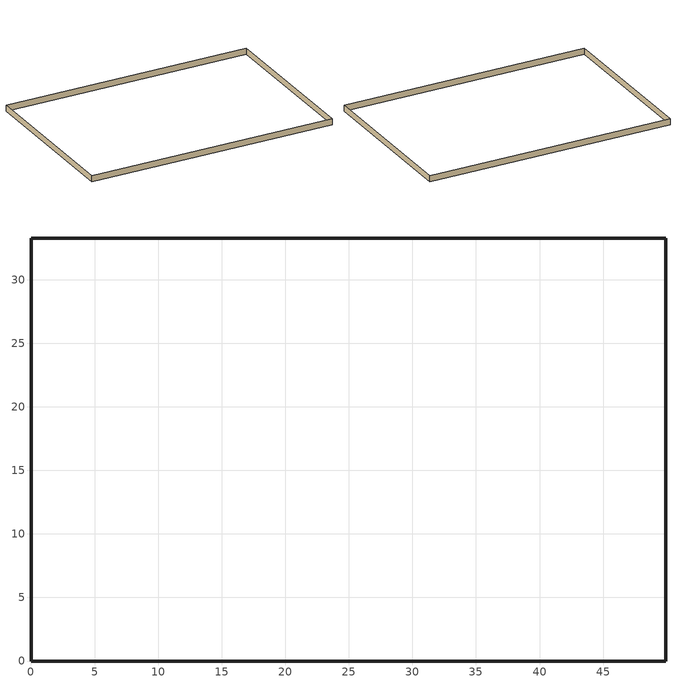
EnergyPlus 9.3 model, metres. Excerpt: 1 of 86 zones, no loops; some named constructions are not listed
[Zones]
FirstFloor_Plenum ZN
 wall outside (nonres_ext_wall): 49.91,0 49.91,33.27 0,33.27 0,0 49.91,0 z2.74:3.96
[Schedule:Compact]
OpenOffice_Mid_4 ZN Occupancy Schedule: Through: 12/31, For: Monday, Until: 07:00, 0, Until: 07:20, 0, Until: 07:40, 0, Until: 08:00, 0.222, Until: 08:20, 0.889, Until: 08:40, 0.889, Until: 09:00, 0.889, Until: 09:20, 1, Until: 09:40, 0.889, Until: 10:00, 0.889, Until: 10:20, 0.778, Until: 10:40, 0.667, Until: 11:00, 0.667, Until: 11:20, 0.778, Until: 11:40, 0.778, Until: 12:00, 0.889, Until: 12:20, 0.889, Until: 12:40, 0.667, Until: 13:00, 0.444, Until: 13:20, 0.444, Until: 13:40, 0.333, Until: 14:00, 0.667, Until: 14:20, 0.778, Until: 14:40, 0.889, Until: 15:00, 0.889, Until: 15:20, 0.778, Until: 15:40, 0.778, Until: 16:00, 0.667, Until: 16:20, 0.556, Until: 16:40, 0.889, Until: 17:00, 0.889, Until: 17:20, 0.778, Until: 17:40, 0.444, Until: 18:00, 0.333, Until: 18:20, 0.222, Until: 18:40, 0.222, Until: 19:00, 0.111, Until: 19:20, 0, Until: 19:40, 0, Until: 20:00, 0, Until: 20:20, 0, Until: 20:40, 0, Until: 21:00, 0, Until: 24:00, 0, For: Tuesday, Until: 07:00, 0, Until: 07:20, 0, Until: 07:40, 0.222, Until: 08:00, 0.667, Until: 08:20, 0.889, Until: 08:40, 0.778, Until: 09:00, 0.778, Until: 09:20, 0.778, Until: 09:40, 0.778, Until: 10:00, 0.889, Until: 10:20, 1, Until: 10:40, 0.889, Until: 11:00, 0.889, Until: 11:20, 0.889, Until: 11:40, 0.889, Until: 12:00, 0.889, Until: 12:20, 0.889, Until: 12:40, 0.667, Until: 13:00, 0.444, Until: 13:20, 0.444, Until: 13:40, 0.667, Until: 14:00, 0.667, Until: 14:20, 0.778, Until: 14:40, 0.667, Until: 15:00, 0.667, Until: 15:20, 0.667, Until: 15:40, 1, Until: 16:00, 0.778, Until: 16:20, 0.556, Until: 16:40, 0.556, Until: 17:00, 0.556, Until: 17:20, 0.556, Until: 17:40, 0.667, Until: 18:00, 0.667, Until: 18:20, 0.444, Until: 18:40, 0.111, Until: 19:00, 0, Until: 19:20, 0, Until: 19:40, 0, Until: 20:00, 0, Until: 20:20, 0, Until: 20:40, 0, Until: 21:00, 0, Until: 24:00, 0, For: Wednesday, Until: 07:00, 0, Until: 07:20, 0, Until: 07:40, 0.111, Until: 08:00, 0.333, Until: 08:20, 0.444, Until: 08:40, 0.889, Until: 09:00, 0.778, Until: 09:20, 0.667, Until: 09:40, 0.556, Until: 10:00, 0.667, Until: 10:20, 0.667, Until: 10:40, 0.778, Until: 11:00, 0.889, Until: 11:20, 0.889, Until: 11:40, 0.889, Until: 12:00, 0.889, Until: 12:20, 0.778, Until: 12:40, 0.667, Until: 13:00, 0.556, Until: 13:20, 0.444, Until: 13:40, 0.444, Until: 14:00, 0.667, Until: 14:20, 0.889, Until: 14:40, 0.889, Until: 15:00, 0.889, Until: 15:20, 0.889, Until: 15:40, 0.667, Until: 16:00, 0.667, Until: 16:20, 0.778, Until: 16:40, 0.778, Until: 17:00, 0.778, Until: 17:20, 0.778, Until: 17:40, 0.778, Until: 18:00, 0.667, Until: 18:20, 0.556, Until: 18:40, 0.222, Until: 19:00, 0.222, Until: 19:20, 0, Until: 19:40, 0, Until: 20:00, 0, Until: 20:20, 0, Until: 20:40, 0, Until: 21:00, 0, Until: 24:00, 0, For: Thursday, Until: 07:00, 0, Until: 07:20, 0, Until: 07:40, 0.222, Until: 08:00, 0.333, Until: 08:20, 0.556, Until: 08:40, 0.667, Until: 09:00, 0.778, Until: 09:20, 0.778, Until: 09:40, 0.889, Until: 10:00, 0.889, Until: 10:20, 0.778, Until: 10:40, 0.778, Until: 11:00, 0.778, Until: 11:20, 0.778, Until: 11:40, 1, Until: 12:00, 1, Until: 12:20, 1, Until: 12:40, 0.778, Until: 13:00, 0.556, Until: 13:20, 0.444, Until: 13:40, 0.444, Until: 14:00, 0.444, Until: 14:20, 0.667, Until: 14:40, 0.444, Until: 15:00, 0.667, Until: 15:20, 1, Until: 15:40, 1, Until: 16:00, 0.889, Until: 16:20, 0.889, Until: 16:40, 1, Until: 17:00, 1, Until: 17:20, 1, Until: 17:40, 0.778, Until: 18:00, 0.667, Until: 18:20, 0.556, Until: 18:40, 0.222, Until: 19:00, 0, Until: 19:20, 0, Until: 19:40, 0, Until: 20:00, 0, Until: 20:20, 0, Until: 20:40, 0, Until: 21:00, 0, Until: 24:00, 0, For: Friday, Until: 07:00, 0, Until: 07:20, 0, Until: 07:40, 0, Until: 08:00, 0.222, Until: 08:20, 0.222, Until: 08:40, 0.444, Until: 09:00, 0.444, Until: 09:20, 0.444, Until: 09:40, 0.444, Until: 10:00, 0.444, Until: 10:20, 0.444, Until: 10:40, 0.444, Until: 11:00, 0.444, Until: 11:20, 0.444, Until: 11:40, 0.444, Until: 12:00, 0.444, Until: 12:20, 0.444, Until: 12:40, 0.333, Until: 13:00, 0.222, Until: 13:20, 0, Until: 13:40, 0.111, Until: 14:00, 0.333, Until: 14:20, 0.333, Until: 14:40, 0.444, Until: 15:00, 0.444, Until: 15:20, 0.444, Until: 15:40, 0.444, Until: 16:00, 0.444, Until: 16:20, 0.444, Until: 16:40, 0.444, Until: 17:00, 0.444, Until: 17:20, 0.444, Until: 17:40, 0.444, Until: 18:00, 0.444, Until: 18:20, 0.333, Until: 18:40, 0.222, Until: 19:00, 0.222, Until: 19:20, 0, Until: 19:40, 0, Until: 20:00, 0, Until: 20:20, 0, Until: 20:40, 0, Until: 21:00, 0, Until: 24:00, 0, For: Saturday, Until: 07:00, 0, Until: 07:20, 0, Until: 07:40, 0, Until: 08:00, 0, Until: 08:20, 0.111, Until: 08:40, 0.111, Until: 09:00, 0.111, Until: 09:20, 0.111, Until: 09:40, 0.111, Until: 10:00, 0.111, Until: 10:20, 0.111, Until: 10:40, 0.111, Until: 11:00, 0.111, Until: 11:20, 0.111, Until: 11:40, 0.111, Until: 12:00, 0, Until: 12:20, 0, Until: 12:40, 0, Until: 13:00, 0, Until: 13:20, 0.111, Until: 13:40, 0, Until: 14:00, 0, Until: 14:20, 0, Until: 14:40, 0, Until: 15:00, 0, Until: 15:20, 0, Until: 15:40, 0, Until: 16:00, 0, Until: 24:00, 0, For: Sunday WinterDesignDay Holiday CustomDay1 CustomDay2, Until: 24:00, 0, For: SummerDesignDay, Until: 06:00, 0, Until: 22:00, 1, Until: 24:00, 0.05
OpenOffice_Top_1 ZN Occupancy Schedule: Through: 12/31, For: Monday, Until: 07:00, 0, Until: 07:20, 0, Until: 07:40, 0, Until: 08:00, 0.2, Until: 08:20, 0.8, Until: 08:40, 1, Until: 09:00, 0.9, Until: 09:20, 0.8, Until: 09:40, 0.8, Until: 10:00, 0.8, Until: 10:20, 0.7, Until: 10:40, 0.6, Until: 11:00, 0.6, Until: 11:20, 0.6, Until: 11:40, 0.8, Until: 12:00, 0.9, Until: 12:20, 1, Until: 12:40, 0.6, Until: 13:00, 0.4, Until: 13:20, 0.2, Until: 13:40, 0.3, Until: 14:00, 0.4, Until: 14:20, 0.7, Until: 14:40, 0.9, Until: 15:00, 1, Until: 15:20, 1, Until: 15:40, 0.9, Until: 16:00, 1, Until: 16:20, 1, Until: 16:40, 1, Until: 17:00, 1, Until: 17:20, 0.9, Until: 17:40, 0.8, Until: 18:00, 0.7, Until: 18:20, 0.6, Until: 18:40, 0.4, Until: 19:00, 0.3, Until: 19:20, 0, Until: 19:40, 0, Until: 20:00, 0, Until: 20:20, 0, Until: 20:40, 0, Until: 21:00, 0, Until: 24:00, 0, For: Tuesday, Until: 07:00, 0, Until: 07:20, 0, Until: 07:40, 0, Until: 08:00, 0.2, Until: 08:20, 0.6, Until: 08:40, 0.7, Until: 09:00, 0.9, Until: 09:20, 1, Until: 09:40, 1, Until: 10:00, 0.8, Until: 10:20, 0.7, Until: 10:40, 0.9, Until: 11:00, 0.8, Until: 11:20, 0.8, Until: 11:40, 0.8, Until: 12:00, 0.8, Until: 12:20, 0.6, Until: 12:40, 0.4, Until: 13:00, 0.2, Until: 13:20, 0.4, Until: 13:40, 0.6, Until: 14:00, 0.6, Until: 14:20, 0.4, Until: 14:40, 0.6, Until: 15:00, 0.7, Until: 15:20, 0.8, Until: 15:40, 1, Until: 16:00, 1, Until: 16:20, 0.9, Until: 16:40, 0.9, Until: 17:00, 0.8, Until: 17:20, 0.6, Until: 17:40, 0.9, Until: 18:00, 0.7, Until: 18:20, 0.4, Until: 18:40, 0.4, Until: 19:00, 0.1, Until: 19:20, 0, Until: 19:40, 0, Until: 20:00, 0, Until: 20:20, 0.1, Until: 20:40, 0.1, Until: 21:00, 0, Until: 24:00, 0, For: Wednesday, Until: 07:00, 0, Until: 07:20, 0, Until: 07:40, 0, Until: 08:00, 0.4, Until: 08:20, 0.8, Until: 08:40, 0.8, Until: 09:00, 0.8, Until: 09:20, 0.9, Until: 09:40, 0.8, Until: 10:00, 0.8, Until: 10:20, 0.8, Until: 10:40, 0.7, Until: 11:00, 0.7, Until: 11:20, 0.7, Until: 11:40, 0.7, Until: 12:00, 0.8, Until: 12:20, 0.8, Until: 12:40, 0.8, Until: 13:00, 0.4, Until: 13:20, 0.2, Until: 13:40, 0.4, Until: 14:00, 0.6, Until: 14:20, 1, Until: 14:40, 1, Until: 15:00, 1, Until: 15:20, 1, Until: 15:40, 1, Until: 16:00, 1, Until: 16:20, 0.9, Until: 16:40, 0.9, Until: 17:00, 0.9, Until: 17:20, 0.9, Until: 17:40, 0.6, Until: 18:00, 0.4, Until: 18:20, 0.4, Until: 18:40, 0.2, Until: 19:00, 0, Until: 19:20, 0, Until: 19:40, 0.1, Until: 20:00, 0, Until: 20:20, 0, Until: 20:40, 0, Until: 21:00, 0, Until: 24:00, 0, For: Thursday, Until: 07:00, 0, Until: 07:20, 0, Until: 07:40, 0, Until: 08:00, 0.1, Until: 08:20, 0.4, Until: 08:40, 0.8, Until: 09:00, 1, Until: 09:20, 1, Until: 09:40, 1, Until: 10:00, 1, Until: 10:20, 0.9, Until: 10:40, 1, Until: 11:00, 1, Until: 11:20, 1, Until: 11:40, 0.7, Until: 12:00, 0.8, Until: 12:20, 0.8, Until: 12:40, 0.9, Until: 13:00, 0.4, Until: 13:20, 0.2, Until: 13:40, 0.4, Until: 14:00, 0.8, Until: 14:20, 0.9, Until: 14:40, 0.9, Until: 15:00, 0.7, Until: 15:20, 0.5, Until: 15:40, 0.8, Until: 16:00, 0.9, Until: 16:20, 1, Until: 16:40, 0.8, Until: 17:00, 0.8, Until: 17:20, 0.8, Until: 17:40, 0.7, Until: 18:00, 0.5, Until: 18:20, 0.5, Until: 18:40, 0.4, Until: 19:00, 0.2, Until: 19:20, 0, Until: 19:40, 0, Until: 20:00, 0, Until: 20:20, 0, Until: 20:40, 0, Until: 21:00, 0, Until: 24:00, 0, For: Friday, Until: 07:00, 0, Until: 07:20, 0, Until: 07:40, 0.1, Until: 08:00, 0.2, Until: 08:20, 0.3, Until: 08:40, 0.4, Until: 09:00, 0.4, Until: 09:20, 0.4, Until: 09:40, 0.3, Until: 10:00, 0.3, Until: 10:20, 0.4, Until: 10:40, 0.4, Until: 11:00, 0.4, Until: 11:20, 0.5, Until: 11:40, 0.3, Until: 12:00, 0.3, Until: 12:20, 0.3, Until: 12:40, 0.2, Until: 13:00, 0.2, Until: 13:20, 0.2, Until: 13:40, 0.2, Until: 14:00, 0.2, Until: 14:20, 0.3, Until: 14:40, 0.4, Until: 15:00, 0.4, Until: 15:20, 0.4, Until: 15:40, 0.4, Until: 16:00, 0.4, Until: 16:20, 0.4, Until: 16:40, 0.5, Until: 17:00, 0.5, Until: 17:20, 0.5, Until: 17:40, 0.4, Until: 18:00, 0.4, Until: 18:20, 0.2, Until: 18:40, 0.2, Until: 19:00, 0.1, Until: 19:20, 0, Until: 19:40, 0, Until: 20:00, 0, Until: 20:20, 0, Until: 20:40, 0, Until: 21:00, 0, Until: 24:00, 0, For: Saturday, Until: 07:00, 0, Until: 07:20, 0, Until: 07:40, 0, Until: 08:00, 0, Until: 08:20, 0.1, Until: 08:40, 0.1, Until: 09:00, 0.1, Until: 09:20, 0.1, Until: 09:40, 0.1, Until: 10:00, 0.1, Until: 10:20, 0.1, Until: 10:40, 0.1, Until: 11:00, 0.1, Until: 11:20, 0.1, Until: 11:40, 0.1, Until: 12:00, 0, Until: 12:20, 0, Until: 12:40, 0, Until: 13:00, 0, Until: 13:20, 0.1, Until: 13:40, 0.1, Until: 14:00, 0.1, Until: 14:20, 0, Until: 14:40, 0, Until: 15:00, 0, Until: 15:20, 0, Until: 15:40, 0, Until: 16:00, 0, Until: 24:00, 0, For: Sunday WinterDesignDay Holiday CustomDay1 CustomDay2, Until: 24:00, 0, For: SummerDesignDay, Until: 06:00, 0, Until: 22:00, 1, Until: 24:00, 0.05
OpenOffice_Top_2 ZN Occupancy Schedule: Through: 12/31, For: Monday, Until: 07:00, 0, Until: 07:20, 0, Until: 07:40, 0, Until: 08:00, 0.182, Until: 08:20, 0.636, Until: 08:40, 0.909, Until: 09:00, 0.909, Until: 09:20, 0.909, Until: 09:40, 0.818, Until: 10:00, 0.818, Until: 10:20, 0.818, Until: 10:40, 0.909, Until: 11:00, 0.818, Until: 11:20, 0.727, Until: 11:40, 0.636, Until: 12:00, 0.636, Until: 12:20, 0.636, Until: 12:40, 0.545, Until: 13:00, 0.364, Until: 13:20, 0.455, Until: 13:40, 0.364, Until: 14:00, 0.545, Until: 14:20, 0.727, Until: 14:40, 1, Until: 15:00, 1, Until: 15:20, 1, Until: 15:40, 0.909, Until: 16:00, 0.909, Until: 16:20, 0.818, Until: 16:40, 1, Until: 17:00, 0.909, Until: 17:20, 0.818, Until: 17:40, 0.818, Until: 18:00, 0.727, Until: 18:20, 0.364, Until: 18:40, 0.182, Until: 19:00, 0, Until: 19:20, 0, Until: 19:40, 0, Until: 20:00, 0, Until: 20:20, 0, Until: 20:40, 0, Until: 21:00, 0, Until: 24:00, 0, For: Tuesday, Until: 07:00, 0, Until: 07:20, 0, Until: 07:40, 0, Until: 08:00, 0.364, Until: 08:20, 0.909, Until: 08:40, 0.909, Until: 09:00, 0.909, Until: 09:20, 0.909, Until: 09:40, 0.909, Until: 10:00, 0.909, Until: 10:20, 0.909, Until: 10:40, 0.818, Until: 11:00, 0.909, Until: 11:20, 0.909, Until: 11:40, 0.909, Until: 12:00, 0.909, Until: 12:20, 0.909, Until: 12:40, 0.727, Until: 13:00, 0.545, Until: 13:20, 0.182, Until: 13:40, 0.182, Until: 14:00, 0.727, Until: 14:20, 0.909, Until: 14:40, 0.364, Until: 15:00, 0.545, Until: 15:20, 0.636, Until: 15:40, 0.909, Until: 16:00, 0.818, Until: 16:20, 0.727, Until: 16:40, 0.909, Until: 17:00, 0.909, Until: 17:20, 0.818, Until: 17:40, 0.636, Until: 18:00, 0.545, Until: 18:20, 0.545, Until: 18:40, 0.273, Until: 19:00, 0.182, Until: 19:20, 0.182, Until: 19:40, 0, Until: 20:00, 0, Until: 20:20, 0, Until: 20:40, 0, Until: 21:00, 0, Until: 24:00, 0, For: Wednesday, Until: 07:00, 0, Until: 07:20, 0, Until: 07:40, 0, Until: 08:00, 0.182, Until: 08:20, 0.545, Until: 08:40, 0.727, Until: 09:00, 0.909, Until: 09:20, 0.818, Until: 09:40, 0.727, Until: 10:00, 0.818, Until: 10:20, 0.909, Until: 10:40, 1, Until: 11:00, 1, Until: 11:20, 1, Until: 11:40, 1, Until: 12:00, 0.909, Until: 12:20, 0.909, Until: 12:40, 0.909, Until: 13:00, 0.545, Until: 13:20, 0.182, Until: 13:40, 0.455, Until: 14:00, 0.727, Until: 14:20, 0.727, Until: 14:40, 0.727, Until: 15:00, 0.727, Until: 15:20, 0.727, Until: 15:40, 0.818, Until: 16:00, 0.909, Until: 16:20, 0.909, Until: 16:40, 0.727, Until: 17:00, 0.727, Until: 17:20, 0.636, Until: 17:40, 0.455, Until: 18:00, 0.545, Until: 18:20, 0.545, Until: 18:40, 0.455, Until: 19:00, 0.182, Until: 19:20, 0.182, Until: 19:40, 0, Until: 20:00, 0, Until: 20:20, 0, Until: 20:40, 0, Until: 21:00, 0, Until: 24:00, 0, For: Thursday, Until: 07:00, 0, Until: 07:20, 0, Until: 07:40, 0, Until: 08:00, 0, Until: 08:20, 0.182, Until: 08:40, 0.636, Until: 09:00, 0.818, Until: 09:20, 0.909, Until: 09:40, 0.818, Until: 10:00, 0.909, Until: 10:20, 0.909, Until: 10:40, 0.909, Until: 11:00, 0.909, Until: 11:20, 0.818, Until: 11:40, 1, Until: 12:00, 0.909, Until: 12:20, 0.818, Until: 12:40, 0.818, Until: 13:00, 0.545, Until: 13:20, 0.364, Until: 13:40, 0.545, Until: 14:00, 0.545, Until: 14:20, 0.545, Until: 14:40, 0.818, Until: 15:00, 0.909, Until: 15:20, 1, Until: 15:40, 0.727, Until: 16:00, 0.727, Until: 16:20, 0.636, Until: 16:40, 0.545, Until: 17:00, 0.727, Until: 17:20, 0.818, Until: 17:40, 0.909, Until: 18:00, 0.909, Until: 18:20, 0.727, Until: 18:40, 0.364, Until: 19:00, 0.182, Until: 19:20, 0, Until: 19:40, 0, Until: 20:00, 0, Until: 20:20, 0, Until: 20:40, 0, Until: 21:00, 0, Until: 24:00, 0, For: Friday, Until: 07:00, 0, Until: 07:20, 0, Until: 07:40, 0, Until: 08:00, 0.182, Until: 08:20, 0.273, Until: 08:40, 0.273, Until: 09:00, 0.455, Until: 09:20, 0.545, Until: 09:40, 0.545, Until: 10:00, 0.455, Until: 10:20, 0.455, Until: 10:40, 0.455, Until: 11:00, 0.455, Until: 11:20, 0.545, Until: 11:40, 0.364, Until: 12:00, 0.364, Until: 12:20, 0.273, Until: 12:40, 0.182, Until: 13:00, 0.273, Until: 13:20, 0.273, Until: 13:40, 0.182, Until: 14:00, 0.182, Until: 14:20, 0.364, Until: 14:40, 0.364, Until: 15:00, 0.364, Until: 15:20, 0.364, Until: 15:40, 0.545, Until: 16:00, 0.545, Until: 16:20, 0.545, Until: 16:40, 0.455, Until: 17:00, 0.364, Until: 17:20, 0.364, Until: 17:40, 0.273, Until: 18:00, 0.273, Until: 18:20, 0.273, Until: 18:40, 0.182, Until: 19:00, 0.091, Until: 19:20, 0, Until: 19:40, 0, Until: 20:00, 0, Until: 20:20, 0, Until: 20:40, 0, Until: 21:00, 0, Until: 24:00, 0, For: Saturday, Until: 07:00, 0, Until: 07:20, 0, Until: 07:40, 0, Until: 08:00, 0, Until: 08:20, 0.091, Until: 08:40, 0.091, Until: 09:00, 0.182, Until: 09:20, 0.091, Until: 09:40, 0.091, Until: 10:00, 0.182, Until: 10:20, 0.182, Until: 10:40, 0.182, Until: 11:00, 0.182, Until: 11:20, 0.091, Until: 11:40, 0.091, Until: 12:00, 0, Until: 12:20, 0.091, Until: 12:40, 0, Until: 13:00, 0.091, Until: 13:20, 0.091, Until: 13:40, 0.091, Until: 14:00, 0, Until: 14:20, 0, Until: 14:40, 0, Until: 15:00, 0, Until: 15:20, 0, Until: 15:40, 0, Until: 16:00, 0, Until: 24:00, 0, For: Sunday WinterDesignDay Holiday CustomDay1 CustomDay2, Until: 24:00, 0, For: SummerDesignDay, Until: 06:00, 0, Until: 22:00, 1, Until: 24:00, 0.05
OpenOffice_Top_3 ZN Occupancy Schedule: Through: 12/31, For: Monday, Until: 07:00, 0, Until: 07:20, 0, Until: 07:40, 0, Until: 08:00, 0.444, Until: 08:20, 0.667, Until: 08:40, 0.889, Until: 09:00, 0.889, Until: 09:20, 0.889, Until: 09:40, 1, Until: 10:00, 0.889, Until: 10:20, 0.889, Until: 10:40, 0.667, Until: 11:00, 0.667, Until: 11:20, 0.778, Until: 11:40, 1, Until: 12:00, 0.889, Until: 12:20, 0.889, Until: 12:40, 0.667, Until: 13:00, 0.333, Until: 13:20, 0.222, Until: 13:40, 0.222, Until: 14:00, 0.444, Until: 14:20, 0.889, Until: 14:40, 0.667, Until: 15:00, 0.889, Until: 15:20, 1, Until: 15:40, 1, Until: 16:00, 1, Until: 16:20, 1, Until: 16:40, 1, Until: 17:00, 0.889, Until: 17:20, 0.889, Until: 17:40, 0.778, Until: 18:00, 0.778, Until: 18:20, 0.667, Until: 18:40, 0.333, Until: 19:00, 0.222, Until: 19:20, 0, Until: 19:40, 0, Until: 20:00, 0, Until: 20:20, 0, Until: 20:40, 0, Until: 21:00, 0, Until: 24:00, 0, For: Tuesday, Until: 07:00, 0, Until: 07:20, 0, Until: 07:40, 0.111, Until: 08:00, 0.667, Until: 08:20, 0.889, Until: 08:40, 0.889, Until: 09:00, 0.889, Until: 09:20, 0.889, Until: 09:40, 1, Until: 10:00, 0.889, Until: 10:20, 0.889, Until: 10:40, 0.778, Until: 11:00, 0.889, Until: 11:20, 0.889, Until: 11:40, 0.778, Until: 12:00, 0.778, Until: 12:20, 0.667, Until: 12:40, 0.889, Until: 13:00, 0.556, Until: 13:20, 0.222, Until: 13:40, 0.333, Until: 14:00, 0.778, Until: 14:20, 1, Until: 14:40, 0.889, Until: 15:00, 0.889, Until: 15:20, 0.778, Until: 15:40, 0.778, Until: 16:00, 0.667, Until: 16:20, 0.556, Until: 16:40, 0.778, Until: 17:00, 0.778, Until: 17:20, 0.778, Until: 17:40, 0.889, Until: 18:00, 0.889, Until: 18:20, 0.667, Until: 18:40, 0.222, Until: 19:00, 0.222, Until: 19:20, 0, Until: 19:40, 0, Until: 20:00, 0, Until: 20:20, 0, Until: 20:40, 0, Until: 21:00, 0, Until: 24:00, 0, For: Wednesday, Until: 07:00, 0, Until: 07:20, 0, Until: 07:40, 0, Until: 08:00, 0.222, Until: 08:20, 0.556, Until: 08:40, 0.667, Until: 09:00, 0.667, Until: 09:20, 0.778, Until: 09:40, 0.889, Until: 10:00, 0.889, Until: 10:20, 0.889, Until: 10:40, 0.889, Until: 11:00, 0.778, Until: 11:20, 0.667, Until: 11:40, 0.778, Until: 12:00, 0.889, Until: 12:20, 1, Until: 12:40, 0.889, Until: 13:00, 0.444, Until: 13:20, 0.333, Until: 13:40, 0.444, Until: 14:00, 0.667, Until: 14:20, 0.778, Until: 14:40, 0.889, Until: 15:00, 0.889, Until: 15:20, 1, Until: 15:40, 0.778, Until: 16:00, 0.778, Until: 16:20, 0.778, Until: 16:40, 0.778, Until: 17:00, 0.667, Until: 17:20, 0.444, Until: 17:40, 0.667, Until: 18:00, 0.444, Until: 18:20, 0.222, Until: 18:40, 0.111, Until: 19:00, 0, Until: 19:20, 0, Until: 19:40, 0, Until: 20:00, 0, Until: 20:20, 0, Until: 20:40, 0, Until: 21:00, 0, Until: 24:00, 0, For: Thursday, Until: 07:00, 0, Until: 07:20, 0, Until: 07:40, 0, Until: 08:00, 0.222, Until: 08:20, 0.444, Until: 08:40, 0.556, Until: 09:00, 0.667, Until: 09:20, 0.778, Until: 09:40, 0.778, Until: 10:00, 0.889, Until: 10:20, 0.889, Until: 10:40, 1, Until: 11:00, 1, Until: 11:20, 1, Until: 11:40, 0.889, Until: 12:00, 0.667, Until: 12:20, 0.667, Until: 12:40, 0.778, Until: 13:00, 0.667, Until: 13:20, 0.444, Until: 13:40, 0.444, Until: 14:00, 0.444, Until: 14:20, 0.667, Until: 14:40, 0.667, Until: 15:00, 0.667, Until: 15:20, 0.667, Until: 15:40, 0.778, Until: 16:00, 0.889, Until: 16:20, 1, Until: 16:40, 1, Until: 17:00, 1, Until: 17:20, 0.889, Until: 17:40, 0.778, Until: 18:00, 0.444, Until: 18:20, 0.444, Until: 18:40, 0.444, Until: 19:00, 0.222, Until: 19:20, 0, Until: 19:40, 0, Until: 20:00, 0, Until: 20:20, 0, Until: 20:40, 0, Until: 21:00, 0, Until: 24:00, 0, For: Friday, Until: 07:00, 0, Until: 07:20, 0, Until: 07:40, 0, Until: 08:00, 0.111, Until: 08:20, 0.222, Until: 08:40, 0.222, Until: 09:00, 0.333, Until: 09:20, 0.444, Until: 09:40, 0.333, Until: 10:00, 0.333, Until: 10:20, 0.333, Until: 10:40, 0.444, Until: 11:00, 0.444, Until: 11:20, 0.444, Until: 11:40, 0.222, Until: 12:00, 0.222, Until: 12:20, 0.222, Until: 12:40, 0.222, Until: 13:00, 0.222, Until: 13:20, 0.111, Until: 13:40, 0, Until: 14:00, 0.222, Until: 14:20, 0.444, Until: 14:40, 0.444, Until: 15:00, 0.444, Until: 15:20, 0.333, Until: 15:40, 0.444, Until: 16:00, 0.444, Until: 16:20, 0.444, Until: 16:40, 0.444, Until: 17:00, 0.444, Until: 17:20, 0.444, Until: 17:40, 0.444, Until: 18:00, 0.333, Until: 18:20, 0.222, Until: 18:40, 0.222, Until: 19:00, 0.111, Until: 19:20, 0, Until: 19:40, 0, Until: 20:00, 0, Until: 20:20, 0, Until: 20:40, 0, Until: 21:00, 0, Until: 24:00, 0, For: Saturday, Until: 07:00, 0, Until: 07:20, 0, Until: 07:40, 0, Until: 08:00, 0, Until: 08:20, 0.111, Until: 08:40, 0.111, Until: 09:00, 0.111, Until: 09:20, 0.111, Until: 09:40, 0.111, Until: 10:00, 0.111, Until: 10:20, 0.111, Until: 10:40, 0.111, Until: 11:00, 0.111, Until: 11:20, 0.111, Until: 11:40, 0, Until: 12:00, 0, Until: 12:20, 0, Until: 12:40, 0, Until: 13:00, 0.111, Until: 13:20, 0, Until: 13:40, 0, Until: 14:00, 0.111, Until: 14:20, 0, Until: 14:40, 0, Until: 15:00, 0, Until: 15:20, 0, Until: 15:40, 0, Until: 16:00, 0, Until: 24:00, 0, For: Sunday WinterDesignDay Holiday CustomDay1 CustomDay2, Until: 24:00, 0, For: SummerDesignDay, Until: 06:00, 0, Until: 22:00, 1, Until: 24:00, 0.05
OpenOffice_Top_4 ZN Occupancy Schedule: Through: 12/31, For: Monday, Until: 07:00, 0, Until: 07:20, 0, Until: 07:40, 0, Until: 08:00, 0.222, Until: 08:20, 0.556, Until: 08:40, 0.889, Until: 09:00, 0.889, Until: 09:20, 1, Until: 09:40, 1, Until: 10:00, 0.889, Until: 10:20, 0.778, Until: 10:40, 0.556, Until: 11:00, 0.667, Until: 11:20, 0.778, Until: 11:40, 0.778, Until: 12:00, 0.889, Until: 12:20, 0.889, Until: 12:40, 0.444, Until: 13:00, 0.333, Until: 13:20, 0.444, Until: 13:40, 0.444, Until: 14:00, 0.444, Until: 14:20, 0.444, Until: 14:40, 0.444, Until: 15:00, 0.667, Until: 15:20, 0.889, Until: 15:40, 0.889, Until: 16:00, 0.889, Until: 16:20, 0.778, Until: 16:40, 0.889, Until: 17:00, 0.889, Until: 17:20, 0.778, Until: 17:40, 0.889, Until: 18:00, 0.778, Until: 18:20, 0.667, Until: 18:40, 0.222, Until: 19:00, 0.222, Until: 19:20, 0, Until: 19:40, 0, Until: 20:00, 0, Until: 20:20, 0, Until: 20:40, 0, Until: 21:00, 0, Until: 24:00, 0, For: Tuesday, Until: 07:00, 0, Until: 07:20, 0.222, Until: 07:40, 0, Until: 08:00, 0.222, Until: 08:20, 0.667, Until: 08:40, 0.667, Until: 09:00, 0.778, Until: 09:20, 0.778, Until: 09:40, 1, Until: 10:00, 0.889, Until: 10:20, 0.889, Until: 10:40, 0.778, Until: 11:00, 0.889, Until: 11:20, 0.889, Until: 11:40, 1, Until: 12:00, 0.889, Until: 12:20, 0.444, Until: 12:40, 0.222, Until: 13:00, 0.222, Until: 13:20, 0.333, Until: 13:40, 0.444, Until: 14:00, 0.444, Until: 14:20, 0.778, Until: 14:40, 0.778, Until: 15:00, 0.667, Until: 15:20, 0.556, Until: 15:40, 0.889, Until: 16:00, 0.889, Until: 16:20, 0.778, Until: 16:40, 0.889, Until: 17:00, 0.889, Until: 17:20, 0.889, Until: 17:40, 0.889, Until: 18:00, 0.667, Until: 18:20, 0.667, Until: 18:40, 0.444, Until: 19:00, 0.111, Until: 19:20, 0, Until: 19:40, 0, Until: 20:00, 0, Until: 20:20, 0, Until: 20:40, 0, Until: 21:00, 0, Until: 24:00, 0, For: Wednesday, Until: 07:00, 0, Until: 07:20, 0, Until: 07:40, 0, Until: 08:00, 0.333, Until: 08:20, 0.667, Until: 08:40, 0.889, Until: 09:00, 0.889, Until: 09:20, 0.889, Until: 09:40, 0.889, Until: 10:00, 0.889, Until: 10:20, 0.778, Until: 10:40, 0.778, Until: 11:00, 0.778, Until: 11:20, 0.778, Until: 11:40, 0.778, Until: 12:00, 0.778, Until: 12:20, 0.778, Until: 12:40, 0.667, Until: 13:00, 0.444, Until: 13:20, 0, Until: 13:40, 0.333, Until: 14:00, 0.889, Until: 14:20, 0.889, Until: 14:40, 0.778, Until: 15:00, 0.889, Until: 15:20, 1, Until: 15:40, 1, Until: 16:00, 0.889, Until: 16:20, 0.778, Until: 16:40, 0.667, Until: 17:00, 0.778, Until: 17:20, 0.889, Until: 17:40, 0.667, Until: 18:00, 0.556, Until: 18:20, 0.333, Until: 18:40, 0.333, Until: 19:00, 0.222, Until: 19:20, 0, Until: 19:40, 0, Until: 20:00, 0, Until: 20:20, 0, Until: 20:40, 0, Until: 21:00, 0, Until: 24:00, 0, For: Thursday, Until: 07:00, 0, Until: 07:20, 0, Until: 07:40, 0.111, Until: 08:00, 0.333, Until: 08:20, 0.444, Until: 08:40, 0.444, Until: 09:00, 0.444, Until: 09:20, 0.556, Until: 09:40, 0.556, Until: 10:00, 0.667, Until: 10:20, 0.667, Until: 10:40, 0.667, Until: 11:00, 0.778, Until: 11:20, 0.889, Until: 11:40, 0.889, Until: 12:00, 0.889, Until: 12:20, 0.889, Until: 12:40, 0.778, Until: 13:00, 0.667, Until: 13:20, 0.556, Until: 13:40, 0.444, Until: 14:00, 0.444, Until: 14:20, 0.667, Until: 14:40, 0.667, Until: 15:00, 0.667, Until: 15:20, 0.778, Until: 15:40, 0.667, Until: 16:00, 0.667, Until: 16:20, 0.667, Until: 16:40, 0.667, Until: 17:00, 0.667, Until: 17:20, 0.667, Until: 17:40, 0.889, Until: 18:00, 0.667, Until: 18:20, 0.444, Until: 18:40, 0.222, Until: 19:00, 0.111, Until: 19:20, 0, Until: 19:40, 0, Until: 20:00, 0, Until: 20:20, 0, Until: 20:40, 0, Until: 21:00, 0, Until: 24:00, 0, For: Friday, Until: 07:00, 0, Until: 07:20, 0, Until: 07:40, 0, Until: 08:00, 0.222, Until: 08:20, 0.444, Until: 08:40, 0.444, Until: 09:00, 0.444, Until: 09:20, 0.444, Until: 09:40, 0.444, Until: 10:00, 0.444, Until: 10:20, 0.444, Until: 10:40, 0.333, Until: 11:00, 0.333, Until: 11:20, 0.444, Until: 11:40, 0.222, Until: 12:00, 0.333, Until: 12:20, 0.333, Until: 12:40, 0.444, Until: 13:00, 0.222, Until: 13:20, 0.111, Until: 13:40, 0.111, Until: 14:00, 0.222, Until: 14:20, 0.333, Until: 14:40, 0.444, Until: 15:00, 0.444, Until: 15:20, 0.444, Until: 15:40, 0.444, Until: 16:00, 0.444, Until: 16:20, 0.444, Until: 16:40, 0.444, Until: 17:00, 0.444, Until: 17:20, 0.333, Until: 17:40, 0.333, Until: 18:00, 0.222, Until: 18:20, 0.222, Until: 18:40, 0.222, Until: 19:00, 0.111, Until: 19:20, 0, Until: 19:40, 0, Until: 20:00, 0, Until: 20:20, 0, Until: 20:40, 0, Until: 21:00, 0, Until: 24:00, 0, For: Saturday, Until: 07:00, 0, Until: 07:20, 0, Until: 07:40, 0, Until: 08:00, 0.111, Until: 08:20, 0.111, Until: 08:40, 0.111, Until: 09:00, 0.111, Until: 09:20, 0.111, Until: 09:40, 0, Until: 10:00, 0.111, Until: 10:20, 0.111, Until: 10:40, 0.111, Until: 11:00, 0.111, Until: 11:20, 0.111, Until: 11:40, 0, Until: 12:00, 0, Until: 12:20, 0, Until: 12:40, 0.111, Until: 13:00, 0, Until: 13:20, 0, Until: 13:40, 0, Until: 14:00, 0, Until: 14:20, 0, Until: 14:40, 0, Until: 15:00, 0, Until: 15:20, 0, Until: 15:40, 0, Until: 16:00, 0, Until: 24:00, 0, For: Sunday WinterDesignDay Holiday CustomDay1 CustomDay2, Until: 24:00, 0, For: SummerDesignDay, Until: 06:00, 0, Until: 22:00, 1, Until: 24:00, 0.05
